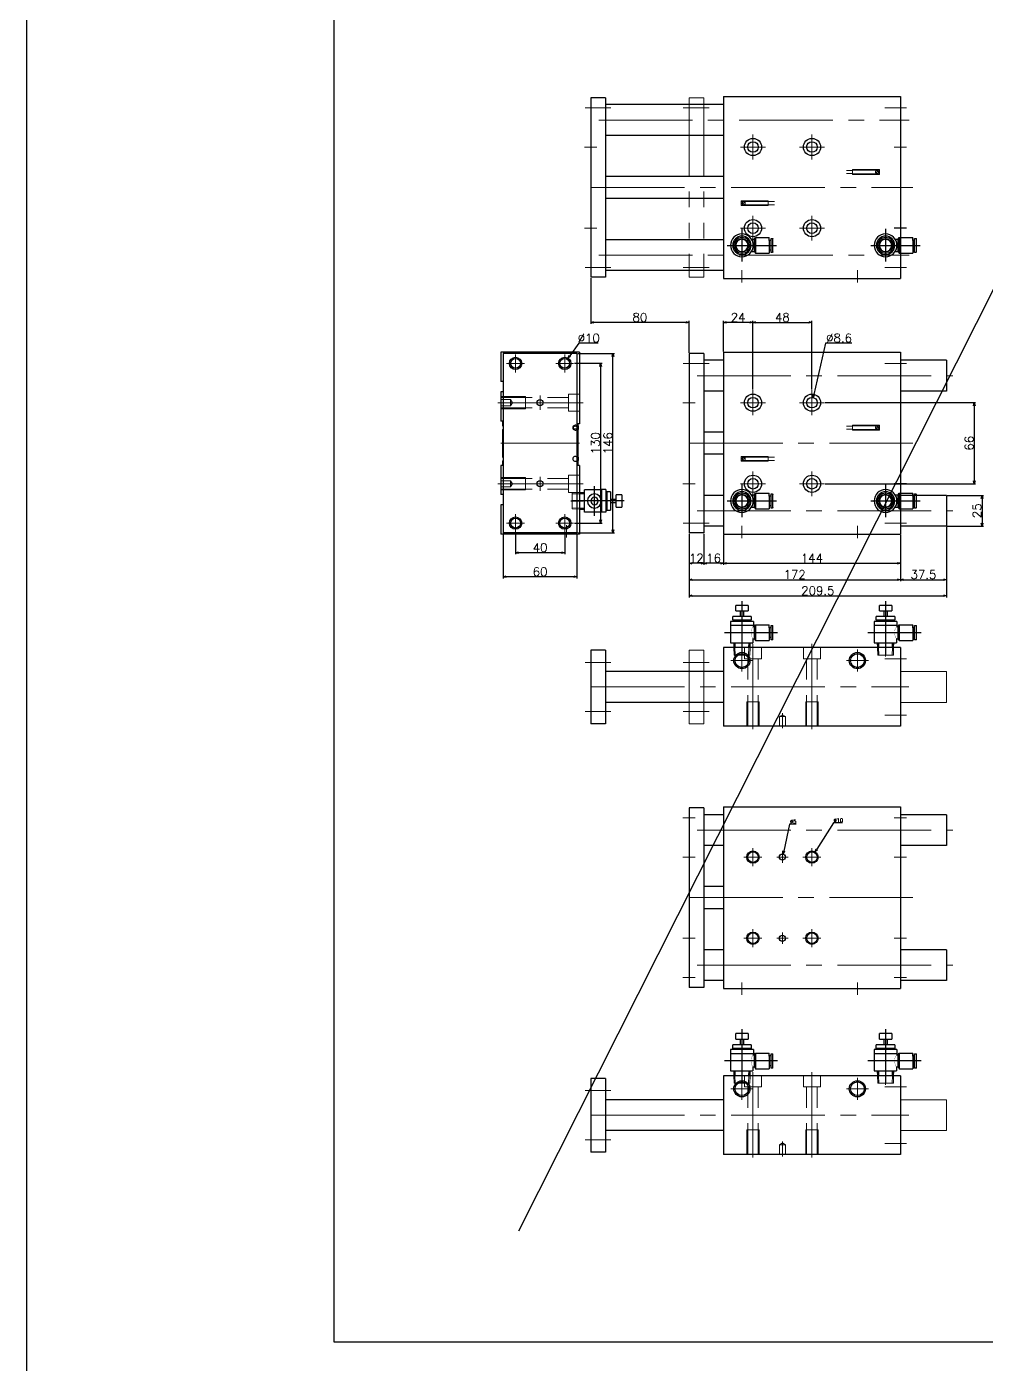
# Model space of a CAD drawing. Header units: millimetres. Extents: x -8731 to 85711, y -14522 to 31379.
# Drawn here: x 33069 to 33850, y -7947 to -6858 of the extents above; entities that cross this region are included whole.
import ezdxf

# ---------------------------------------------------------------- set-up
doc = ezdxf.new("R2010")
doc.units = ezdxf.units.MM
doc.header["$LTSCALE"] = 4
doc.header["$PDMODE"] = 99
doc.header["$PDSIZE"] = 1
for name, pattern in [('CENTER2', [28.575, 19.05, -3.175, 3.175, -3.175]), ('HIDDEN', [9.525, 6.35, -3.175]), ('PHANTOM2', [31.75, 15.875, -3.175, 3.175, -3.175, 3.175, -3.175])]:
    doc.linetypes.add(name, pattern=pattern)
for name, color, linetype, lineweight in [('04_HIDDEN', 2, 'HIDDEN', 13), ('05_CENTER', 4, 'CENTER2', 13), ('06_PHANTOM', 2, 'PHANTOM2', 13), ('08_DIM', 3, 'Continuous', 13)]:
    doc.layers.add(name, color=color, linetype=linetype, lineweight=lineweight)
doc.layers.add('10_DRAFT', color=8, linetype='Continuous', lineweight=0, plot=False)
doc.styles.add('KSS_TXT', font='txt.shx', dxfattribs={"bigfont": 'extfont2.shx'})
doc.dimstyles.new('KSS_DIM', dxfattribs={"dimscale": 3, "dimtxt": 3, "dimasz": 2.5, "dimexe": 1.25, "dimexo": 0.625, "dimtad": 1, "dimdsep": 46, "dimtxsty": 'KSS_TXT', "dimblk": 'OPEN30', "dimcen": 0, "dimazin": 2, "dimtfac": 0.75, "dimtmove": 0, "dimatfit": 3, "dimldrblk": 'OPEN30', "dimfxl": 1, "dimtolj": 1, "dimarcsym": 0})
doc.dimstyles.new('KSS_DIM$3', dxfattribs={"dimscale": 3, "dimtxt": 3, "dimasz": 2.5, "dimexe": 1.25, "dimexo": 0.625, "dimtad": 1, "dimtih": 1, "dimtoh": 1, "dimdsep": 46, "dimtxsty": 'KSS_TXT', "dimblk": 'OPEN30', "dimcen": 0, "dimazin": 2, "dimtfac": 0.75, "dimtofl": 0, "dimtmove": 0, "dimatfit": 3, "dimldrblk": 'OPEN30', "dimfxl": 1, "dimtolj": 1, "dimarcsym": 0})

# ---------------------------------------------------------------- blocks, each defined once
blk = doc.blocks.new('_Open30')
at = {"color": 0, "linetype": 'ByBlock', "lineweight": -2}
for p, q in [((-1, 0.27), (0, 0)), ((0, 0), (-1, -0.27)), ((0, 0), (-1, 0))]:
    blk.add_line(p, q, dxfattribs=at)
blk = doc.blocks.new('*D2438')
at = {"layer": '08_DIM', "color": 0, "lineweight": -2, "transparency": 16777216}
for p, q in [((33514.9, -7132.4), (33537.4, -7132.4)), ((33536.1, -7134.9), (33536.1, -7259.9)), ((33514.9, -7262.4), (33537.4, -7262.4))]:
    blk.add_line(p, q, dxfattribs=at)
at = {"layer": 'Defpoints', "color": 0, "transparency": 16777216}
for p in [(33514.2, -7132.4), (33514.2, -7262.4), (33536.1, -7262.4)]:
    blk.add_point(p, dxfattribs=at)
at = {"layer": '08_DIM', "color": 0, "lineweight": -2, "transparency": 16777216, "xscale": 2.5, "yscale": 2.5, "zscale": 2.5}
for p, rotation in [((33536.1, -7132.4), 90), ((33536.1, -7262.4), 270)]:
    blk.add_blockref('_Open30', p, dxfattribs=dict(at, rotation=rotation))
at = {"layer": '08_DIM', "color": 0, "transparency": 16777216, "insert": (33532, -7197.4), "char_height": 7, "attachment_point": 5, "rotation": 90, "style": 'KSS_TXT'}
blk.add_mtext('\\A1;130', dxfattribs=at)
blk = doc.blocks.new('*D2439')
at = {"layer": '08_DIM', "color": 0, "lineweight": -2, "transparency": 16777216}
for p, q in [((33466.9, -7270.4), (33466.9, -7287.7)), ((33506.9, -7270.4), (33506.9, -7287.7)), ((33504.4, -7286.5), (33469.4, -7286.5))]:
    blk.add_line(p, q, dxfattribs=at)
at = {"layer": 'Defpoints', "color": 0, "transparency": 16777216}
for p in [(33466.9, -7269.8), (33506.9, -7269.8), (33466.9, -7286.5)]:
    blk.add_point(p, dxfattribs=at)
at = {"layer": '08_DIM', "color": 0, "lineweight": -2, "transparency": 16777216, "xscale": 2.5, "yscale": 2.5, "zscale": 2.5, "rotation": 180}
blk.add_blockref('_Open30', (33466.9, -7286.5), dxfattribs=at)
at = {"layer": '08_DIM', "color": 0, "lineweight": -2, "transparency": 16777216, "xscale": 2.5, "yscale": 2.5, "zscale": 2.5}
blk.add_blockref('_Open30', (33506.9, -7286.5), dxfattribs=at)
at = {"layer": '08_DIM', "color": 0, "transparency": 16777216, "insert": (33486.9, -7282.4), "char_height": 7, "attachment_point": 5, "style": 'KSS_TXT'}
blk.add_mtext('\\A1;40', dxfattribs=at)
blk = doc.blocks.new('*D2440')
at = {"layer": '08_DIM', "color": 0, "lineweight": -2, "transparency": 16777216}
for p, q in [((33456.9, -7271.1), (33456.9, -7307.4)), ((33516.9, -7271.1), (33516.9, -7307.4)), ((33514.4, -7306.1), (33459.4, -7306.1))]:
    blk.add_line(p, q, dxfattribs=at)
at = {"layer": 'Defpoints', "color": 0, "transparency": 16777216}
for p in [(33456.9, -7270.4), (33516.9, -7270.4), (33456.9, -7306.1)]:
    blk.add_point(p, dxfattribs=at)
at = {"layer": '08_DIM', "color": 0, "lineweight": -2, "transparency": 16777216, "xscale": 2.5, "yscale": 2.5, "zscale": 2.5, "rotation": 180}
blk.add_blockref('_Open30', (33456.9, -7306.1), dxfattribs=at)
at = {"layer": '08_DIM', "color": 0, "lineweight": -2, "transparency": 16777216, "xscale": 2.5, "yscale": 2.5, "zscale": 2.5}
blk.add_blockref('_Open30', (33516.9, -7306.1), dxfattribs=at)
at = {"layer": '08_DIM', "color": 0, "transparency": 16777216, "insert": (33486.9, -7302), "char_height": 7, "attachment_point": 5, "style": 'KSS_TXT'}
blk.add_mtext('\\A1;60', dxfattribs=at)
blk = doc.blocks.new('*D2441')
at = {"layer": '08_DIM', "color": 0, "lineweight": -2, "transparency": 16777216}
for p, q in [((33517.5, -7124.4), (33547.5, -7124.4)), ((33546.2, -7267.9), (33546.2, -7126.9)), ((33517.5, -7270.4), (33547.5, -7270.4))]:
    blk.add_line(p, q, dxfattribs=at)
at = {"layer": 'Defpoints', "color": 0, "transparency": 16777216}
for p in [(33516.9, -7124.4), (33546.2, -7124.4), (33516.9, -7270.4)]:
    blk.add_point(p, dxfattribs=at)
at = {"layer": '08_DIM', "color": 0, "lineweight": -2, "transparency": 16777216, "xscale": 2.5, "yscale": 2.5, "zscale": 2.5}
for p, rotation in [((33546.2, -7124.4), 90), ((33546.2, -7270.4), 270)]:
    blk.add_blockref('_Open30', p, dxfattribs=dict(at, rotation=rotation))
at = {"layer": '08_DIM', "color": 0, "transparency": 16777216, "insert": (33542.1, -7197.4), "char_height": 7, "attachment_point": 5, "rotation": 90, "style": 'KSS_TXT'}
blk.add_mtext('\\A1;146', dxfattribs=at)
blk = doc.blocks.new('*D2442')
at = {"layer": '08_DIM', "color": 0, "lineweight": -2, "transparency": 16777216}
for p, q in [((33518.3, -7115.9), (33511.2, -7126.3)), ((33534.1, -7115.9), (33518.3, -7115.9))]:
    blk.add_line(p, q, dxfattribs=at)
at = {"layer": 'Defpoints', "color": 0, "transparency": 16777216}
for p in [(33509.7, -7128.3), (33504.1, -7136.6)]:
    blk.add_point(p, dxfattribs=at)
at = {"layer": '08_DIM', "color": 0, "lineweight": -2, "transparency": 16777216, "xscale": 2.5, "yscale": 2.5, "zscale": 2.5, "rotation": 235.5431285877093}
blk.add_blockref('_Open30', (33509.7, -7128.3), dxfattribs=at)
at = {"layer": '08_DIM', "color": 0, "transparency": 16777216, "insert": (33526.5, -7111.8), "char_height": 7, "attachment_point": 5, "style": 'KSS_TXT'}
blk.add_mtext('\\A1;%%C10', dxfattribs=at)
blk = doc.blocks.new('*D2443')
at = {"layer": '08_DIM', "color": 0, "lineweight": -2, "transparency": 16777216}
for p, q in [((33620.1, -7271.1), (33620.1, -7296.3)), ((33636.1, -7272.1), (33636.1, -7296.3)), ((33633.6, -7295.1), (33622.6, -7295.1))]:
    blk.add_line(p, q, dxfattribs=at)
at = {"layer": 'Defpoints', "color": 0, "transparency": 16777216}
for p in [(33620.1, -7270.4), (33636.1, -7271.4), (33620.1, -7295.1)]:
    blk.add_point(p, dxfattribs=at)
at = {"layer": '08_DIM', "color": 0, "lineweight": -2, "transparency": 16777216, "xscale": 2.5, "yscale": 2.5, "zscale": 2.5, "rotation": 180}
blk.add_blockref('_Open30', (33620.1, -7295.1), dxfattribs=at)
at = {"layer": '08_DIM', "color": 0, "lineweight": -2, "transparency": 16777216, "xscale": 2.5, "yscale": 2.5, "zscale": 2.5}
blk.add_blockref('_Open30', (33636.1, -7295.1), dxfattribs=at)
at = {"layer": '08_DIM', "color": 0, "transparency": 16777216, "insert": (33628.1, -7290.9), "char_height": 7, "attachment_point": 5, "style": 'KSS_TXT'}
blk.add_mtext('\\A1;16', dxfattribs=at)
blk = doc.blocks.new('*D2444')
at = {"layer": '08_DIM', "color": 0, "lineweight": -2, "transparency": 16777216}
for p, q in [((33608.1, -7271.1), (33608.1, -7296.3)), ((33620.1, -7271.1), (33620.1, -7296.3)), ((33617.6, -7295.1), (33610.6, -7295.1))]:
    blk.add_line(p, q, dxfattribs=at)
at = {"layer": 'Defpoints', "color": 0, "transparency": 16777216}
for p in [(33608.1, -7270.4), (33620.1, -7270.4), (33608.1, -7295.1)]:
    blk.add_point(p, dxfattribs=at)
at = {"layer": '08_DIM', "color": 0, "lineweight": -2, "transparency": 16777216, "xscale": 2.5, "yscale": 2.5, "zscale": 2.5, "rotation": 180}
blk.add_blockref('_Open30', (33608.1, -7295.1), dxfattribs=at)
at = {"layer": '08_DIM', "color": 0, "lineweight": -2, "transparency": 16777216, "xscale": 2.5, "yscale": 2.5, "zscale": 2.5}
blk.add_blockref('_Open30', (33620.1, -7295.1), dxfattribs=at)
at = {"layer": '08_DIM', "color": 0, "transparency": 16777216, "insert": (33614.1, -7290.9), "char_height": 7, "attachment_point": 5, "style": 'KSS_TXT'}
blk.add_mtext('\\A1;12', dxfattribs=at)
blk = doc.blocks.new('*D2445')
at = {"layer": '08_DIM', "color": 0, "lineweight": -2, "transparency": 16777216}
for p, q in [((33636.1, -7272.1), (33636.1, -7296.3)), ((33780.1, -7272.1), (33780.1, -7296.3)), ((33638.6, -7295.1), (33777.6, -7295.1))]:
    blk.add_line(p, q, dxfattribs=at)
at = {"layer": 'Defpoints', "color": 0, "transparency": 16777216}
for p in [(33636.1, -7271.4), (33780.1, -7271.4), (33780.1, -7295.1)]:
    blk.add_point(p, dxfattribs=at)
at = {"layer": '08_DIM', "color": 0, "lineweight": -2, "transparency": 16777216, "xscale": 2.5, "yscale": 2.5, "zscale": 2.5, "rotation": 180}
blk.add_blockref('_Open30', (33636.1, -7295.1), dxfattribs=at)
at = {"layer": '08_DIM', "color": 0, "lineweight": -2, "transparency": 16777216, "xscale": 2.5, "yscale": 2.5, "zscale": 2.5}
blk.add_blockref('_Open30', (33780.1, -7295.1), dxfattribs=at)
at = {"layer": '08_DIM', "color": 0, "transparency": 16777216, "insert": (33708.1, -7290.9), "char_height": 7, "attachment_point": 5, "style": 'KSS_TXT'}
blk.add_mtext('\\A1;144', dxfattribs=at)
blk = doc.blocks.new('*D2446')
at = {"layer": '08_DIM', "color": 0, "lineweight": -2, "transparency": 16777216}
for p, q in [((33817.6, -7265.6), (33817.6, -7309.7)), ((33780.1, -7272.1), (33780.1, -7309.7)), ((33782.6, -7308.5), (33815.1, -7308.5))]:
    blk.add_line(p, q, dxfattribs=at)
at = {"layer": 'Defpoints', "color": 0, "transparency": 16777216}
for p in [(33817.6, -7264.9), (33780.1, -7271.4), (33817.6, -7308.5)]:
    blk.add_point(p, dxfattribs=at)
at = {"layer": '08_DIM', "color": 0, "lineweight": -2, "transparency": 16777216, "xscale": 2.5, "yscale": 2.5, "zscale": 2.5, "rotation": 180}
blk.add_blockref('_Open30', (33780.1, -7308.5), dxfattribs=at)
at = {"layer": '08_DIM', "color": 0, "lineweight": -2, "transparency": 16777216, "xscale": 2.5, "yscale": 2.5, "zscale": 2.5}
blk.add_blockref('_Open30', (33817.6, -7308.5), dxfattribs=at)
at = {"layer": '08_DIM', "color": 0, "transparency": 16777216, "insert": (33798.9, -7304.3), "char_height": 7, "attachment_point": 5, "style": 'KSS_TXT'}
blk.add_mtext('\\A1;37.5', dxfattribs=at)
blk = doc.blocks.new('*D2447')
at = {"layer": '08_DIM', "color": 0, "lineweight": -2, "transparency": 16777216}
for p, q in [((33608.1, -7271.1), (33608.1, -7309.7)), ((33780.1, -7272.1), (33780.1, -7309.7)), ((33610.6, -7308.5), (33777.6, -7308.5))]:
    blk.add_line(p, q, dxfattribs=at)
at = {"layer": 'Defpoints', "color": 0, "transparency": 16777216}
for p in [(33608.1, -7270.4), (33780.1, -7271.4), (33780.1, -7308.5)]:
    blk.add_point(p, dxfattribs=at)
at = {"layer": '08_DIM', "color": 0, "lineweight": -2, "transparency": 16777216, "xscale": 2.5, "yscale": 2.5, "zscale": 2.5, "rotation": 180}
blk.add_blockref('_Open30', (33608.1, -7308.5), dxfattribs=at)
at = {"layer": '08_DIM', "color": 0, "lineweight": -2, "transparency": 16777216, "xscale": 2.5, "yscale": 2.5, "zscale": 2.5}
blk.add_blockref('_Open30', (33780.1, -7308.5), dxfattribs=at)
at = {"layer": '08_DIM', "color": 0, "transparency": 16777216, "insert": (33694.1, -7304.3), "char_height": 7, "attachment_point": 5, "style": 'KSS_TXT'}
blk.add_mtext('\\A1;172', dxfattribs=at)
blk = doc.blocks.new('*D2448')
at = {"layer": '08_DIM', "color": 0, "lineweight": -2, "transparency": 16777216}
for p, q in [((33608.1, -7271.1), (33608.1, -7322.9)), ((33817.6, -7265.6), (33817.6, -7322.9)), ((33610.6, -7321.6), (33815.1, -7321.6))]:
    blk.add_line(p, q, dxfattribs=at)
at = {"layer": 'Defpoints', "color": 0, "transparency": 16777216}
for p in [(33608.1, -7270.4), (33817.6, -7264.9), (33817.6, -7321.6)]:
    blk.add_point(p, dxfattribs=at)
at = {"layer": '08_DIM', "color": 0, "lineweight": -2, "transparency": 16777216, "xscale": 2.5, "yscale": 2.5, "zscale": 2.5, "rotation": 180}
blk.add_blockref('_Open30', (33608.1, -7321.6), dxfattribs=at)
at = {"layer": '08_DIM', "color": 0, "lineweight": -2, "transparency": 16777216, "xscale": 2.5, "yscale": 2.5, "zscale": 2.5}
blk.add_blockref('_Open30', (33817.6, -7321.6), dxfattribs=at)
at = {"layer": '08_DIM', "color": 0, "transparency": 16777216, "insert": (33712.9, -7317.5), "char_height": 7, "attachment_point": 5, "style": 'KSS_TXT'}
blk.add_mtext('\\A1;209.5', dxfattribs=at)
blk = doc.blocks.new('*D2449')
at = {"layer": '08_DIM', "color": 0, "lineweight": -2, "transparency": 16777216}
for p, q in [((33636.1, -7122.8), (33636.1, -7097.8)), ((33657.6, -7099.1), (33638.6, -7099.1)), ((33660.1, -7153.7), (33660.1, -7097.8))]:
    blk.add_line(p, q, dxfattribs=at)
at = {"layer": 'Defpoints', "color": 0, "transparency": 16777216}
for p in [(33636.1, -7099.1), (33636.1, -7123.4), (33660.1, -7154.3)]:
    blk.add_point(p, dxfattribs=at)
at = {"layer": '08_DIM', "color": 0, "lineweight": -2, "transparency": 16777216, "xscale": 2.5, "yscale": 2.5, "zscale": 2.5, "rotation": 180}
blk.add_blockref('_Open30', (33636.1, -7099.1), dxfattribs=at)
at = {"layer": '08_DIM', "color": 0, "lineweight": -2, "transparency": 16777216, "xscale": 2.5, "yscale": 2.5, "zscale": 2.5}
blk.add_blockref('_Open30', (33660.1, -7099.1), dxfattribs=at)
at = {"layer": '08_DIM', "color": 0, "transparency": 16777216, "insert": (33648.1, -7095), "char_height": 7, "attachment_point": 5, "style": 'KSS_TXT'}
blk.add_mtext('\\A1;24', dxfattribs=at)
blk = doc.blocks.new('*D2450')
at = {"layer": '08_DIM', "color": 0, "lineweight": -2, "transparency": 16777216}
for p, q in [((33660.1, -7153.7), (33660.1, -7097.8)), ((33662.6, -7099.1), (33705.6, -7099.1)), ((33708.1, -7153.7), (33708.1, -7097.8))]:
    blk.add_line(p, q, dxfattribs=at)
at = {"layer": 'Defpoints', "color": 0, "transparency": 16777216}
for p in [(33708.1, -7099.1), (33660.1, -7154.3), (33708.1, -7154.3)]:
    blk.add_point(p, dxfattribs=at)
at = {"layer": '08_DIM', "color": 0, "lineweight": -2, "transparency": 16777216, "xscale": 2.5, "yscale": 2.5, "zscale": 2.5, "rotation": 180}
blk.add_blockref('_Open30', (33660.1, -7099.1), dxfattribs=at)
at = {"layer": '08_DIM', "color": 0, "lineweight": -2, "transparency": 16777216, "xscale": 2.5, "yscale": 2.5, "zscale": 2.5}
blk.add_blockref('_Open30', (33708.1, -7099.1), dxfattribs=at)
at = {"layer": '08_DIM', "color": 0, "transparency": 16777216, "insert": (33684.1, -7095), "char_height": 7, "attachment_point": 5, "style": 'KSS_TXT'}
blk.add_mtext('\\A1;48', dxfattribs=at)
blk = doc.blocks.new('*D2451')
at = {"layer": '08_DIM', "color": 0, "lineweight": -2, "transparency": 16777216}
for p, q in [((33718.9, -7164.4), (33841.4, -7164.4)), ((33840.2, -7166.9), (33840.2, -7227.9)), ((33718.9, -7230.4), (33841.4, -7230.4))]:
    blk.add_line(p, q, dxfattribs=at)
at = {"layer": 'Defpoints', "color": 0, "transparency": 16777216}
for p in [(33718.3, -7164.4), (33718.3, -7230.4), (33840.2, -7230.4)]:
    blk.add_point(p, dxfattribs=at)
at = {"layer": '08_DIM', "color": 0, "lineweight": -2, "transparency": 16777216, "xscale": 2.5, "yscale": 2.5, "zscale": 2.5}
for p, rotation in [((33840.2, -7164.4), 90), ((33840.2, -7230.4), 270)]:
    blk.add_blockref('_Open30', p, dxfattribs=dict(at, rotation=rotation))
at = {"layer": '08_DIM', "color": 0, "transparency": 16777216, "insert": (33836.1, -7197.4), "char_height": 7, "attachment_point": 5, "rotation": 90, "style": 'KSS_TXT'}
blk.add_mtext('\\A1;66', dxfattribs=at)
blk = doc.blocks.new('*D2452')
at = {"layer": '08_DIM', "color": 0, "lineweight": -2, "transparency": 16777216}
for p, q in [((33719.1, -7116), (33709.6, -7157.8)), ((33740.7, -7116), (33719.1, -7116))]:
    blk.add_line(p, q, dxfattribs=at)
at = {"layer": 'Defpoints', "color": 0, "transparency": 16777216}
for p in [(33709.1, -7160.2), (33707.2, -7168.6)]:
    blk.add_point(p, dxfattribs=at)
at = {"layer": '08_DIM', "color": 0, "lineweight": -2, "transparency": 16777216, "xscale": 2.5, "yscale": 2.5, "zscale": 2.5, "rotation": 257.3044410144163}
blk.add_blockref('_Open30', (33709.1, -7160.2), dxfattribs=at)
at = {"layer": '08_DIM', "color": 0, "transparency": 16777216, "insert": (33730.2, -7111.8), "char_height": 7, "attachment_point": 5, "style": 'KSS_TXT'}
blk.add_mtext('\\A1;%%C8.6', dxfattribs=at)
blk = doc.blocks.new('*D2453')
at = {"layer": '08_DIM', "color": 0, "lineweight": -2, "transparency": 16777216}
for p, q in [((33818.3, -7239.9), (33847.9, -7239.9)), ((33846.6, -7242.4), (33846.6, -7262.4)), ((33818.3, -7264.9), (33847.9, -7264.9))]:
    blk.add_line(p, q, dxfattribs=at)
at = {"layer": 'Defpoints', "color": 0, "transparency": 16777216}
for p in [(33817.6, -7239.9), (33817.6, -7264.9), (33846.6, -7264.9)]:
    blk.add_point(p, dxfattribs=at)
at = {"layer": '08_DIM', "color": 0, "lineweight": -2, "transparency": 16777216, "xscale": 2.5, "yscale": 2.5, "zscale": 2.5}
for p, rotation in [((33846.6, -7239.9), 90), ((33846.6, -7264.9), 270)]:
    blk.add_blockref('_Open30', p, dxfattribs=dict(at, rotation=rotation))
at = {"layer": '08_DIM', "color": 0, "transparency": 16777216, "insert": (33842.5, -7252.4), "char_height": 7, "attachment_point": 5, "rotation": 90, "style": 'KSS_TXT'}
blk.add_mtext('\\A1;25', dxfattribs=at)
blk = doc.blocks.new('*D2461')
at = {"layer": '08_DIM', "color": 0, "lineweight": -2, "transparency": 16777216}
for p, q in [((33689.8, -7507.4), (33685.2, -7529.4)), ((33695.4, -7507.4), (33689.8, -7507.4))]:
    blk.add_line(p, q, dxfattribs=at)
at = {"layer": 'Defpoints', "color": 0, "transparency": 16777216}
for p in [(33684.7, -7531.8), (33683.6, -7536.7)]:
    blk.add_point(p, dxfattribs=at)
at = {"layer": '08_DIM', "color": 0, "lineweight": -2, "transparency": 16777216, "xscale": 2.5, "yscale": 2.5, "zscale": 2.5, "rotation": 258.1799830083763}
blk.add_blockref('_Open30', (33684.7, -7531.8), dxfattribs=at)
at = {"layer": '08_DIM', "color": 0, "transparency": 16777216, "insert": (33692.9, -7505.3), "char_height": 3, "attachment_point": 5, "style": 'KSS_TXT'}
blk.add_mtext('\\A1;%%C5', dxfattribs=at)
blk = doc.blocks.new('AS2201F-02-06c_1_1')
at = {"color": 0, "linetype": 'CENTER2'}
for p, q in [((0, 13.3), (0, -13.2)), ((12.1, 0), (-28.2, 0))]:
    blk.add_line(p, q, dxfattribs=at)
at = {"color": 0}
for p, q in [((-25.2, 0), (-25.2, 5.2)), ((-25.2, -5.2), (-25.2, 0)), ((-23.7, 5.7), (-24.7, 5.7)), ((-23.7, 4), (-23.7, 5.7)), ((-23.7, 4), (-22.2, 4)), ((-23.7, -5.7), (-23.7, 4)), ((-22.2, 4.4), (-22.2, 6.4)), ((-11.1, 6.4), (-22.2, 6.4)), ((-22.2, 3.9), (-22.2, 4.4)), ((-22.2, 3.9), (-22.2, -6.4)), ((-11.1, 6.4), (-11.1, -6.4)), ((-10.2, 4.9), (-11.1, 6.4)), ((-10.2, -4.9), (-10.2, 4.9)), ((-7.8, 4.9), (-10.2, 4.9)), ((-24.7, -5.7), (-23.7, -5.7)), ((-23.7, -4), (-22.2, -4)), ((-11.1, -6.4), (-22.2, -6.4)), ((-10.2, -4.9), (-11.1, -6.4)), ((-7.8, -4.9), (-10.2, -4.9))]:
    blk.add_line(p, q, dxfattribs=at)
for radius in [9.25, 7.5, 5]:
    blk.add_circle((0, 0), radius, dxfattribs=at)
for centre, start, end in [((-24.7, 5.2), 90, 180), ((-24.7, -5.2), 180, 270)]:
    blk.add_arc(centre, 0.5, start, end, dxfattribs=at)
blk = doc.blocks.new('MGPM50-100Z-M9Ba_1_1')
at = {"color": 0}
for p, q in [((0, 73), (0, -73)), ((12, 73), (0, 73)), ((12, 73), (12, -73)), ((28, 67.5), (12, 67.5)), ((28, 74), (172, 74)), ((28, 74), (28, -74)), ((172, 74), (172, -74)), ((209.5, 67.5), (172, 67.5)), ((209.5, 67.5), (209.5, 42.5)), ((28, 42.5), (12, 42.5)), ((209.5, 42.5), (172, 42.5)), ((28, 9), (12, 9)), ((28, -9), (12, -9)), ((28, -42.5), (12, -42.5)), ((177, -33), (167, -33)), ((209.5, -42.5), (172, -42.5)), ((209.5, -42.5), (209.5, -67.5)), ((12, -73), (0, -73)), ((28, -67.5), (12, -67.5)), ((28, -74), (172, -74)), ((209.5, -67.5), (172, -67.5))]:
    blk.add_line(p, q, dxfattribs=at)
for centre, radius in [((52, 33), 7), ((52, 33), 4.3), ((100, 33), 7), ((100, 33), 4.3), ((52, -33), 7), ((52, -33), 4.3), ((100, -33), 7), ((100, -33), 4.3), ((43, -47), 6.58), ((43, -47), 5.54), ((159.9, -47), 6.58), ((159.9, -47), 5.54)]:
    blk.add_circle(centre, radius, dxfattribs=at)
at = {"layer": '04_HIDDEN', "color": 0}
for p, q in [((128, 14), (133, 14)), ((128, 11.4), (133, 11.4)), ((133, 10.7), (133, 14.7)), ((133, 14.7), (155, 14.7)), ((133, 14.1), (155, 14.1)), ((133, 11.3), (155, 11.3)), ((153.9, 13.6), (152.1, 11.8)), ((155, 10.7), (155, 14.7)), ((133, 10.7), (155, 10.7)), ((42.5, -10.7), (42.5, -14.7)), ((64.5, -10.7), (42.5, -10.7)), ((64.5, -10.7), (64.5, -14.7)), ((64.5, -11.3), (42.5, -11.3)), ((64.5, -14.1), (42.5, -14.1)), ((64.5, -14.7), (42.5, -14.7)), ((43.6, -13.6), (45.4, -11.8)), ((69.5, -11.4), (64.5, -11.4)), ((69.5, -14), (64.5, -14))]:
    blk.add_line(p, q, dxfattribs=at)
for centre in [(153, 12.7), (44.5, -12.7)]:
    blk.add_circle(centre, 1.25, dxfattribs=at)
at = {"layer": '05_CENTER', "color": 0}
for p, q in [((-4.7, 65), (16.3, 65)), ((6.5, 55), (214.8, 55)), ((159.2, 65), (177, 65)), ((-5, 33), (5, 33)), ((41.9, 33), (62.1, 33)), ((52, 43.1), (52, 22.9)), ((89.9, 33), (110.1, 33)), ((100, 43.1), (100, 22.9)), ((177, 33), (167, 33)), ((0, 0), (182, 0)), ((52, -22.9), (52, -43.1)), ((100, -22.9), (100, -43.1)), ((-5, -33), (5, -33)), ((41.9, -33), (62.1, -33)), ((43, -38.1), (43, -55.9)), ((89.9, -33), (110.1, -33)), ((159.9, -38.1), (159.9, -55.9)), ((34.1, -47), (51.9, -47)), ((151, -47), (168.8, -47)), ((-4.7, -65), (16.3, -65)), ((6.5, -55), (214.8, -55)), ((159.2, -65), (177, -65)), ((43, -77.2), (43, -67.2)), ((137, -77.2), (137, -67.2))]:
    blk.add_line(p, q, dxfattribs=at)
at = {"color": 0, "xscale": -1}
for p in [(43, -47), (159.9, -47)]:
    blk.add_blockref('AS2201F-02-06c_1_1', p, dxfattribs=at)
blk = doc.blocks.new('AS2201F-02-06a_1_1')
at = {"color": 0}
for p, q in [((5, 34.4), (-5, 34.4)), ((-5, 29.9), (-5, 34.4)), ((5, 34.4), (5, 29.9)), ((0, 25.4), (-7.5, 25.4)), ((-7.5, 22.4), (-7.5, 25.4)), ((0, 22.4), (-7.5, 22.4)), ((-7, 22.4), (-7, 21.9)), ((-7, 21.9), (-7, 21.4)), ((-5, 29.9), (1.3, 29.9)), ((-1.2, 25.4), (-1.2, 29.9)), ((7.5, 25.4), (0, 25.4)), ((7.5, 22.4), (0, 22.4)), ((1.3, 29.9), (5, 29.9)), ((1.3, 29.9), (1.3, 25.4)), ((7, 21.9), (7, 22.4)), ((7, 21.4), (7, 21.9)), ((7.5, 25.4), (7.5, 22.4)), ((-9.2, 21.4), (-9.2, 17.9)), ((-7, 21.4), (-9.2, 21.4)), ((-9.2, 17.9), (-9.2, 4)), ((9.3, 17.9), (-9.2, 17.9)), ((9.3, 21.4), (-7, 21.4)), ((9.2, 17.9), (9.2, 4)), ((9.3, 21.4), (9.3, 17.9)), ((-9.2, 4), (6.7, 4)), ((-6.6, 0), (-6.7, 4)), ((-5.7, 0), (-5.8, 4)), ((5.8, 4), (5.7, 0)), ((6.7, 4), (6.6, 0)), ((6.7, 4), (9.2, 4))]:
    blk.add_line(p, q, dxfattribs=at)
at = {"color": 0, "linetype": 'CENTER2'}
for p, q in [((0, 36.4), (0, -6)), ((-12.2, 12.2), (12.1, 12.2))]:
    blk.add_line(p, q, dxfattribs=at)
at = {"color": 0}
for radius in [5.75, 3]:
    blk.add_circle((0, 12.2), radius, dxfattribs=at)
at = {"layer": '10_DRAFT'}
for p, q in [((-6.4, -6), (-6.6, 0)), ((-6.6, 0), (6.6, 0)), ((-5.5, -6), (-5.7, 0)), ((5.7, 0), (5.5, -6)), ((6.6, 0), (6.4, -6)), ((-6.4, -6), (6.4, -6))]:
    blk.add_line(p, q, dxfattribs=at)
blk = doc.blocks.new('MGPM50-100Z-M9Bb_1_1')
at = {"color": 0}
for p, q in [((64, 74), (0, 74)), ((0, 74), (0, 50.2)), ((2, 73), (2, -73)), ((62, 73), (2, 73)), ((62, 73), (62, -73)), ((64, 74), (64, 15.7)), ((2, 50.2), (0, 50.2)), ((0, 41.8), (0, 18)), ((2, 41.8), (0, 41.8)), ((1.3, 18), (0, 18)), ((1.3, 18), (1.3, 14.2)), ((1.3, 14.2), (2, 14.2)), ((1.3, 11.2), (1.3, -11.2)), ((1.3, 11.2), (2, 11.2)), ((62.7, 14.2), (62, 14.2)), ((63.2, 14.1), (62, 14.1)), ((63.2, 11.3), (62, 11.3)), ((62.7, 11.2), (62, 11.2)), ((64, 15.7), (62.7, 15.7)), ((62.7, 15.7), (62.7, 14.2)), ((62.7, 11.2), (62.7, -11.2)), ((63.2, 11.3), (63.2, 14.1)), ((1.3, -18), (0, -18)), ((0, -18), (0, -41.8)), ((1.3, -11.2), (2, -11.2)), ((1.3, -14.2), (1.3, -18)), ((1.3, -14.2), (2, -14.2)), ((62.7, -11.2), (62, -11.2)), ((63.2, -11.3), (62, -11.3)), ((63.2, -14.1), (62, -14.1)), ((62.7, -14.2), (62, -14.2)), ((62.7, -14.2), (62.7, -18)), ((64, -18), (62.7, -18)), ((63.2, -14.1), (63.2, -11.3)), ((64, -18), (64, -74)), ((2, -41.8), (0, -41.8)), ((2, -50.2), (0, -50.2)), ((0, -50.2), (0, -74)), ((57, -47), (67, -47)), ((64, -74), (0, -74)), ((62, -73), (2, -73))]:
    blk.add_line(p, q, dxfattribs=at)
for centre, radius in [((12, 65), 5), ((12, 65), 4), ((52, 65), 5), ((52, 65), 4), ((32, 33), 2.5), ((32, -33), 2.5), ((12, -65), 5), ((12, -65), 4), ((52, -65), 5), ((52, -65), 4)]:
    blk.add_circle(centre, radius, dxfattribs=at)
for centre in [(60.6, 12.7), (60.6, -12.7)]:
    blk.add_arc(centre, 2, 44.427, 315.573, dxfattribs=at)
blk.add_ellipse((60.6, 12.7), major_axis=(-1.6, 0), ratio=0.84375, dxfattribs=at)
at = {"layer": '04_HIDDEN', "color": 0}
for p, q in [((0, 38), (20, 38)), ((0, 37.3), (55, 37.3)), ((0, 35.5), (8, 35.5)), ((8, 35.5), (9.4, 33)), ((8, 30.5), (8, 35.5)), ((8, 30.5), (9.4, 33)), ((20, 28), (20, 38)), ((55, 26), (55, 40)), ((55, 40), (64, 40)), ((0, 30.5), (8, 30.5)), ((0, 28.7), (55, 28.7)), ((0, 28), (20, 28)), ((64, 26), (55, 26)), ((0, -28), (20, -28)), ((0, -28.7), (55, -28.7)), ((0, -30.5), (8, -30.5)), ((8, -30.5), (9.4, -33)), ((8, -30.5), (8, -35.5)), ((20, -28), (20, -38)), ((64, -26), (55, -26)), ((55, -26), (55, -40)), ((0, -35.5), (8, -35.5)), ((0, -37.3), (55, -37.3)), ((0, -38), (20, -38)), ((8, -35.5), (9.4, -33)), ((55, -40), (64, -40))]:
    blk.add_line(p, q, dxfattribs=at)
at = {"layer": '05_CENTER', "color": 0}
for p, q in [((12, 72.3), (12, 57.7)), ((52, 72.3), (52, 57.7)), ((4.7, 65), (19.3, 65)), ((44.7, 65), (59.3, 65)), ((67, 33), (-2.4, 33)), ((32, 27.2), (32, 38.8)), ((0, 0), (64, 0)), ((32, -27.2), (32, -38.8)), ((67, -33), (-2.4, -33)), ((4.7, -65), (19.3, -65)), ((12, -57.7), (12, -72.3)), ((44.7, -65), (59.3, -65)), ((52, -57.7), (52, -72.3)), ((53.5, -76.7), (53.5, -66.7))]:
    blk.add_line(p, q, dxfattribs=at)
at = {"color": 0, "xscale": -1, "rotation": 270}
blk.add_blockref('AS2201F-02-06a_1_1', (64, -47), dxfattribs=at)
blk = doc.blocks.new('AS2201F-02-06b_1_1')
at = {"color": 0}
for p, q in [((-5, 34.4), (5, 34.4)), ((-5, 34.4), (-5, 29.9)), ((5, 29.9), (5, 34.4)), ((-7.5, 25.4), (0, 25.4)), ((-7.5, 25.4), (-7.5, 22.4)), ((-7.5, 22.4), (0, 22.4)), ((-7, 21.9), (-7, 22.4)), ((-7, 21.4), (-7, 21.9)), ((-1.3, 29.9), (-5, 29.9)), ((5, 29.9), (-1.3, 29.9)), ((-1.3, 29.9), (-1.3, 25.4)), ((0, 25.4), (7.5, 25.4)), ((0, 22.4), (7.5, 22.4)), ((1.2, 25.4), (1.2, 29.9)), ((7, 22.4), (7, 21.9)), ((7, 21.9), (7, 21.4)), ((7.5, 22.4), (7.5, 25.4)), ((-25.2, 12.2), (-25.2, 17.9)), ((-23.7, 17.9), (-25.2, 17.9)), ((-25.2, 6.4), (-25.2, 12.2)), ((-23.7, 16.2), (-23.7, 17.9)), ((-23.7, 16.2), (-22.2, 16.2)), ((-23.7, 6.4), (-23.7, 16.2)), ((-22.2, 16.5), (-22.2, 18.6)), ((-11.1, 18.6), (-22.2, 18.6)), ((-22.2, 16.1), (-22.2, 16.5)), ((-22.2, 16.1), (-22.2, 5.8)), ((-11.1, 18.6), (-11.1, 5.8)), ((-10.2, 17.1), (-11.1, 18.6)), ((-10.2, 7.3), (-10.2, 17.1)), ((-9.2, 17.1), (-10.2, 17.1)), ((-9.3, 21.4), (-9.3, 17.9)), ((-9.3, 21.4), (7, 21.4)), ((-9.3, 17.9), (9.2, 17.9)), ((-9.2, 17.9), (-9.2, 17.1)), ((7, 21.4), (9.2, 21.4)), ((9.2, 21.4), (9.2, 17.9)), ((9.2, 17.9), (9.2, 4)), ((-25.2, 6.4), (-23.7, 6.4)), ((-23.7, 8.2), (-22.2, 8.2)), ((-11.1, 5.8), (-22.2, 5.8)), ((-10.2, 7.3), (-11.1, 5.8)), ((-8.8, 7.3), (-10.2, 7.3)), ((-8.8, 7.3), (-8.8, 4)), ((9.2, 4), (-8.8, 4)), ((-6.6, 0), (-6.7, 4)), ((-5.7, 0), (-5.8, 4)), ((5.8, 4), (5.7, 0)), ((6.7, 4), (6.6, 0))]:
    blk.add_line(p, q, dxfattribs=at)
at = {"color": 0, "linetype": 'CENTER2'}
for p, q in [((0, 37.9), (0, -6)), ((-28.9, 12.2), (14.3, 12.2))]:
    blk.add_line(p, q, dxfattribs=at)
at = {"color": 0, "const_width": 0.2, "flags": 128}
blk.add_lwpolyline([(-9.2, 17.1), (-9, 16.9), (-8.7, 16.5), (-8.4, 16.1), (-8.3, 15.8), (-8, 15.4), (-7.8, 14.9), (-7.7, 14.6), (-7.6, 14.3), (-7.6, 14.1), (-7.5, 13.6), (-7.4, 13.3), (-7.4, 12.7), (-7.4, 12.2), (-7.4, 11.9), (-7.5, 11.3), (-7.5, 10.8), (-7.6, 10.5), (-7.7, 10), (-7.8, 9.5), (-8, 8.9), (-8.3, 8.4), (-8.5, 7.8), (-8.8, 7.3)], dxfattribs=at)
at = {"layer": '10_DRAFT'}
for p, q in [((-6.4, -6), (-6.6, 0)), ((-6.6, 0), (6.6, 0)), ((-5.5, -6), (-5.7, 0)), ((5.7, 0), (5.5, -6)), ((6.6, 0), (6.4, -6)), ((-6.4, -6), (6.4, -6))]:
    blk.add_line(p, q, dxfattribs=at)
blk = doc.blocks.new('MGPM50-100Z-M9Bd_1_1')
at = {"color": 0}
for p, q in [((-132, 62), (-132, 2)), ((-120, 62), (-132, 62)), ((-120, 62), (-120, 2)), ((120, 64), (-24, 64)), ((-24, 64), (-24, 0)), ((120, 64), (120, 0)), ((-24, 44.5), (-120, 44.5)), ((-24, 19.5), (-120, 19.5)), ((-120, 2), (-132, 2)), ((120, 0), (-24, 0))]:
    blk.add_line(p, q, dxfattribs=at)
for centre, radius in [((-9, 53.5), 6.58), ((-9, 53.5), 5.54), ((85, 53.5), 6.58), ((85, 53.5), 5.54)]:
    blk.add_circle(centre, radius, dxfattribs=at)
at = {"layer": '04_HIDDEN', "color": 0}
for p, q in [((-7, 64), (-7, 55)), ((-7, 55), (7, 55)), ((-4.3, 0), (-4.3, 55)), ((4.3, 0), (4.3, 55)), ((7, 55), (7, 64)), ((41, 64), (41, 55)), ((41, 55), (55, 55)), ((43.7, 0), (43.7, 55)), ((52.3, 0), (52.3, 55)), ((55, 55), (55, 64)), ((-5, 0), (-5, 20)), ((-5, 20), (5, 20)), ((5, 0), (5, 20)), ((43, 0), (43, 20)), ((43, 20), (53, 20)), ((53, 0), (53, 20)), ((21.5, 8), (24, 9.4)), ((21.5, 0), (21.5, 8)), ((21.5, 8), (26.5, 8)), ((26.5, 8), (24, 9.4)), ((26.5, 0), (26.5, 8))]:
    blk.add_line(p, q, dxfattribs=at)
at = {"layer": '05_CENTER', "color": 0}
for p, q in [((-9, 56.7), (-9, 66.7)), ((0, 67), (0, -2.4)), ((48, 67), (48, -2.4)), ((107.9, 56.7), (107.9, 66.7)), ((-9, 62.4), (-9, 44.6)), ((85, 62.4), (85, 44.6)), ((107.2, 55), (125, 55)), ((-136.7, 52), (-115.7, 52)), ((-56.7, 52), (-35.7, 52)), ((-17.9, 53.5), (-0.1, 53.5)), ((76.1, 53.5), (93.9, 53.5)), ((-132, 32), (126.8, 32)), ((-136.7, 12), (-115.7, 12)), ((-56.7, 12), (-35.7, 12)), ((24, -1.5), (24, 10.7)), ((107.2, 9), (125, 9))]:
    blk.add_line(p, q, dxfattribs=at)
at = {"layer": '06_PHANTOM', "color": 0}
for p, q in [((-52, 62), (-52, 2)), ((-40, 62), (-52, 62)), ((-40, 62), (-40, 2)), ((-40, 2), (-52, 2))]:
    blk.add_line(p, q, dxfattribs=at)
at = {"layer": '10_DRAFT'}
for p, q in [((157.5, 44.5), (120, 44.5)), ((157.5, 44.5), (157.5, 19.5)), ((157.5, 19.5), (120, 19.5))]:
    blk.add_line(p, q, dxfattribs=at)
at = {"color": 0, "xscale": -1}
for p in [(-9, 64), (107.9, 64)]:
    blk.add_blockref('AS2201F-02-06b_1_1', p, dxfattribs=at)
blk = doc.blocks.new('*D2481')
at = {"layer": '08_DIM', "color": 0, "lineweight": -2, "transparency": 16777216}
for p, q in [((33528.1, -7063), (33528.1, -7100.3)), ((33605.6, -7099.1), (33530.6, -7099.1)), ((33608.1, -7123.8), (33608.1, -7097.8))]:
    blk.add_line(p, q, dxfattribs=at)
at = {"layer": 'Defpoints', "color": 0, "transparency": 16777216}
for p in [(33528.1, -7062.4), (33528.1, -7099.1), (33608.1, -7124.4)]:
    blk.add_point(p, dxfattribs=at)
at = {"layer": '08_DIM', "color": 0, "lineweight": -2, "transparency": 16777216, "xscale": 2.5, "yscale": 2.5, "zscale": 2.5, "rotation": 180}
blk.add_blockref('_Open30', (33528.1, -7099.1), dxfattribs=at)
at = {"layer": '08_DIM', "color": 0, "lineweight": -2, "transparency": 16777216, "xscale": 2.5, "yscale": 2.5, "zscale": 2.5}
blk.add_blockref('_Open30', (33608.1, -7099.1), dxfattribs=at)
at = {"layer": '08_DIM', "color": 0, "transparency": 16777216, "insert": (33568.1, -7095), "char_height": 7, "attachment_point": 5, "style": 'KSS_TXT'}
blk.add_mtext('\\A1;80', dxfattribs=at)
blk = doc.blocks.new('MGPM50-100Za_1_1')
at = {"color": 0}
for p, q in [((0, 73), (0, -73)), ((12, 73), (0, 73)), ((12, 73), (12, -73)), ((108, 67.5), (12, 67.5)), ((108, 74), (252, 74)), ((108, 74), (108, -74)), ((252, 74), (252, -74)), ((108, 42.5), (12, 42.5)), ((108, 9), (12, 9)), ((108, -9), (12, -9)), ((108, -42.5), (12, -42.5)), ((257, -33), (247, -33)), ((12, -73), (0, -73)), ((108, -67.5), (12, -67.5)), ((108, -74), (252, -74))]:
    blk.add_line(p, q, dxfattribs=at)
for centre, radius in [((132, 33), 7), ((132, 33), 4.3), ((180, 33), 7), ((180, 33), 4.3), ((132, -33), 7), ((132, -33), 4.3), ((180, -33), 7), ((180, -33), 4.3), ((123, -47), 6.58), ((123, -47), 5.54), ((239.9, -47), 6.58), ((239.9, -47), 5.54)]:
    blk.add_circle(centre, radius, dxfattribs=at)
at = {"layer": '04_HIDDEN', "color": 0}
for p, q in [((208, 14), (213, 14)), ((208, 11.4), (213, 11.4)), ((213, 10.7), (213, 14.7)), ((213, 14.7), (235, 14.7)), ((213, 14.1), (235, 14.1)), ((213, 11.3), (235, 11.3)), ((233.9, 13.6), (232.1, 11.8)), ((235, 10.7), (235, 14.7)), ((213, 10.7), (235, 10.7)), ((122.5, -10.7), (122.5, -14.7)), ((144.5, -10.7), (122.5, -10.7)), ((144.5, -10.7), (144.5, -14.7)), ((144.5, -11.3), (122.5, -11.3)), ((144.5, -14.1), (122.5, -14.1)), ((144.5, -14.7), (122.5, -14.7)), ((123.6, -13.6), (125.4, -11.8)), ((149.5, -11.4), (144.5, -11.4)), ((149.5, -14), (144.5, -14))]:
    blk.add_line(p, q, dxfattribs=at)
for centre in [(233, 12.7), (124.5, -12.7)]:
    blk.add_circle(centre, 1.25, dxfattribs=at)
at = {"layer": '05_CENTER', "color": 0}
for p, q in [((-4.7, 65), (16.3, 65)), ((6.5, 55), (259, 55)), ((75.3, 65), (96.3, 65)), ((239.2, 65), (257, 65)), ((-5, 33), (5, 33)), ((121.9, 33), (142.1, 33)), ((132, 43.1), (132, 22.9)), ((169.9, 33), (190.1, 33)), ((180, 43.1), (180, 22.9)), ((257, 33), (247, 33)), ((0, 0), (262, 0)), ((132, -22.9), (132, -43.1)), ((180, -22.9), (180, -43.1)), ((-5, -33), (5, -33)), ((121.9, -33), (142.1, -33)), ((123, -38.1), (123, -55.9)), ((169.9, -33), (190.1, -33)), ((239.9, -38.1), (239.9, -55.9)), ((114.1, -47), (131.9, -47)), ((231, -47), (248.8, -47)), ((-4.7, -65), (16.3, -65)), ((6.5, -55), (259, -55)), ((75.3, -65), (96.3, -65)), ((239.2, -65), (257, -65)), ((123, -77.2), (123, -67.2)), ((217, -77.2), (217, -67.2))]:
    blk.add_line(p, q, dxfattribs=at)
at = {"layer": '06_PHANTOM', "color": 0}
for p, q in [((80, 73), (80, -73)), ((92, 73), (80, 73)), ((92, 73), (92, -73)), ((92, -73), (80, -73))]:
    blk.add_line(p, q, dxfattribs=at)
at = {"color": 0, "xscale": -1}
for p in [(123, -47), (239.9, -47)]:
    blk.add_blockref('AS2201F-02-06c_1_1', p, dxfattribs=at)
blk = doc.blocks.new('A$C488745E1_1_1')
at = {"color": 0}
for p, q in [((-132, 62), (-132, 2)), ((-120, 62), (-132, 62)), ((-120, 62), (-120, 2)), ((120, 64), (-24, 64)), ((-24, 64), (-24, 0)), ((120, 64), (120, 0)), ((-24, 44.5), (-120, 44.5)), ((-24, 19.5), (-120, 19.5)), ((-120, 2), (-132, 2)), ((120, 0), (-24, 0))]:
    blk.add_line(p, q, dxfattribs=at)
for centre, radius in [((-9, 53.5), 6.58), ((-9, 53.5), 5.54), ((85, 53.5), 6.58), ((85, 53.5), 5.54)]:
    blk.add_circle(centre, radius, dxfattribs=at)
at = {"layer": '04_HIDDEN', "color": 0}
for p, q in [((-7, 64), (-7, 55)), ((-7, 55), (7, 55)), ((-4.3, 0), (-4.3, 55)), ((4.3, 0), (4.3, 55)), ((7, 55), (7, 64)), ((41, 64), (41, 55)), ((41, 55), (55, 55)), ((43.7, 0), (43.7, 55)), ((52.3, 0), (52.3, 55)), ((55, 55), (55, 64)), ((-5, 0), (-5, 20)), ((-5, 20), (5, 20)), ((5, 0), (5, 20)), ((43, 0), (43, 20)), ((43, 20), (53, 20)), ((53, 0), (53, 20)), ((21.5, 8), (24, 9.4)), ((21.5, 0), (21.5, 8)), ((21.5, 8), (26.5, 8)), ((26.5, 8), (24, 9.4)), ((26.5, 0), (26.5, 8))]:
    blk.add_line(p, q, dxfattribs=at)
at = {"layer": '05_CENTER', "color": 0}
for p, q in [((-9, 56.7), (-9, 66.7)), ((0, 67), (0, -2.4)), ((48, 67), (48, -2.4)), ((107.9, 56.7), (107.9, 66.7)), ((-9, 62.4), (-9, 44.6)), ((85, 62.4), (85, 44.6)), ((107.2, 55), (125, 55)), ((-136.7, 52), (-115.7, 52)), ((-17.9, 53.5), (-0.1, 53.5)), ((76.1, 53.5), (93.9, 53.5)), ((-132, 32), (126.8, 32)), ((-136.7, 12), (-115.7, 12)), ((24, -1.5), (24, 10.7)), ((107.2, 9), (125, 9))]:
    blk.add_line(p, q, dxfattribs=at)
at = {"layer": '10_DRAFT'}
for p, q in [((157.5, 44.5), (120, 44.5)), ((157.5, 44.5), (157.5, 19.5)), ((157.5, 19.5), (120, 19.5))]:
    blk.add_line(p, q, dxfattribs=at)
at = {"color": 0, "xscale": -1}
for p in [(-9, 64), (107.9, 64)]:
    blk.add_blockref('AS2201F-02-06b_1_1', p, dxfattribs=at)
blk = doc.blocks.new('*D4029')
at = {"layer": '08_DIM', "color": 0, "lineweight": -2, "transparency": 16777216}
for p, q in [((33725.7, -7506.4), (33712.1, -7527.9)), ((33732.9, -7506.4), (33725.7, -7506.4))]:
    blk.add_line(p, q, dxfattribs=at)
at = {"layer": 'Defpoints', "color": 0, "transparency": 16777216}
for p in [(33710.8, -7530), (33705.5, -7538.5)]:
    blk.add_point(p, dxfattribs=at)
at = {"layer": '08_DIM', "color": 0, "lineweight": -2, "transparency": 16777216, "xscale": 2.5, "yscale": 2.5, "zscale": 2.5, "rotation": 237.8771662005462}
blk.add_blockref('_Open30', (33710.8, -7530), dxfattribs=at)
at = {"layer": '08_DIM', "color": 0, "transparency": 16777216, "insert": (33729.6, -7504.3), "char_height": 3, "attachment_point": 5, "style": 'KSS_TXT'}
blk.add_mtext('\\A1;%%C10', dxfattribs=at)

msp = doc.modelspace()

# ---------------------------------------------------------------- linework, layer by layer
at = {"color": 0}
for p, q in [((33608.1477, -7494.25975), (33608.1477, -7640.25975)), ((33620.1477, -7494.25975), (33608.1477, -7494.25975)), ((33620.1477, -7494.25975), (33620.1477, -7640.25975)), ((33636.1477, -7499.75975), (33620.1477, -7499.75975)), ((33636.1477, -7493.25975), (33636.1477, -7641.25975)), ((33636.1477, -7493.25975), (33780.1477, -7493.25975)), ((33780.1477, -7493.25975), (33780.1477, -7641.25975)), ((33817.6477, -7499.75975), (33780.1477, -7499.75975)), ((33817.6477, -7499.75975), (33817.6477, -7524.75975)), ((33636.1477, -7524.75975), (33620.1477, -7524.75975)), ((33817.6477, -7524.75975), (33780.1477, -7524.75975)), ((33636.1477, -7558.25975), (33620.1477, -7558.25975)), ((33636.1477, -7576.25975), (33620.1477, -7576.25975)), ((33636.1477, -7609.75975), (33620.1477, -7609.75975)), ((33817.6477, -7609.75975), (33780.1477, -7609.75975)), ((33817.6477, -7609.75975), (33817.6477, -7634.75975)), ((33620.1477, -7640.25975), (33608.1477, -7640.25975)), ((33636.1477, -7634.75975), (33620.1477, -7634.75975)), ((33636.1477, -7641.25975), (33780.1477, -7641.25975)), ((33817.6477, -7634.75975), (33780.1477, -7634.75975))]:
    msp.add_line(p, q, dxfattribs=at)
for points in [[(33069.07027, -3908.05788), (40435.30418, -3908.05788), (40435.30418, -8661.42929), (33069.07027, -8661.42929)], [(33319.19587, -4027.01429), (36560.33322, -4027.01429), (36560.33322, -7928.97711), (33319.19587, -7928.97711)]]:
    msp.add_lwpolyline(points, close=True)
for centre, radius in [((33660.1477, -7534.25975), 5), ((33660.1477, -7534.25975), 4.3), ((33684.1477, -7534.25975), 2.5), ((33708.1477, -7534.25975), 5), ((33708.1477, -7534.25975), 4.3), ((33660.1477, -7600.25975), 5), ((33660.1477, -7600.25975), 4.3), ((33684.1477, -7600.25975), 2.5), ((33708.1477, -7600.25975), 5), ((33708.1477, -7600.25975), 4.3)]:
    msp.add_circle(centre, radius, dxfattribs=at)
at = {"layer": '05_CENTER', "color": 0}
for p, q in [((33603.1477, -7502.25975), (33613.1477, -7502.25975)), ((33785.1477, -7502.25975), (33775.1477, -7502.25975)), ((33614.68332, -7512.25975), (33822.92007, -7512.25975)), ((33660.1477, -7526.94759), (33660.1477, -7541.5719)), ((33684.1477, -7529.73034), (33684.1477, -7538.78915)), ((33708.1477, -7526.94759), (33708.1477, -7541.5719)), ((33613.1477, -7534.25975), (33603.1477, -7534.25975)), ((33652.83555, -7534.25975), (33667.45986, -7534.25975)), ((33688.67711, -7534.25975), (33679.6183, -7534.25975)), ((33700.83555, -7534.25975), (33715.45986, -7534.25975)), ((33775.1477, -7534.25975), (33785.1477, -7534.25975)), ((33608.1477, -7567.25975), (33790.1477, -7567.25975)), ((33660.1477, -7592.94759), (33660.1477, -7607.5719)), ((33684.1477, -7595.73034), (33684.1477, -7604.78915)), ((33708.1477, -7592.94759), (33708.1477, -7607.5719)), ((33613.1477, -7600.25975), (33603.1477, -7600.25975)), ((33652.83555, -7600.25975), (33667.45986, -7600.25975)), ((33688.67711, -7600.25975), (33679.6183, -7600.25975)), ((33700.83555, -7600.25975), (33715.45986, -7600.25975)), ((33775.1477, -7600.25975), (33785.1477, -7600.25975)), ((33614.68332, -7622.25975), (33822.92007, -7622.25975)), ((33603.1477, -7632.25975), (33613.1477, -7632.25975)), ((33651.1477, -7646.25975), (33651.1477, -7636.25975)), ((33745.1477, -7646.25975), (33745.1477, -7636.25975)), ((33785.1477, -7632.25975), (33775.1477, -7632.25975))]:
    msp.add_line(p, q, dxfattribs=at)
at = {"layer": 'Defpoints'}
msp.add_line((33950.62492, -6883.79922), (33469.27995, -7838.6284), dxfattribs=at)

# ---------------------------------------------------------------- block references
at = {"color": 4}
for name, p in [('MGPM50-100Za_1_1', (33528.1477, -6989.37187)), ('MGPM50-100Z-M9Bb_1_1', (33454.91343, -7197.4425)), ('MGPM50-100Z-M9Ba_1_1', (33608.1477, -7197.4425)), ('MGPM50-100Z-M9Bd_1_1', (33660.1477, -7427.80301)), ('A$C488745E1_1_1', (33660.1477, -7776.32107))]:
    msp.add_blockref(name, p, dxfattribs=at)

# ---------------------------------------------------------------- dimensions: what is measured, and where the dimension line sits
at = {"layer": '08_DIM'}
for base, p1, p2, picture, middle in [((33528.1477, -7099.09673), (33608.1477, -7124.4425), (33528.1477, -7062.37187), '*D2481', (33568.1477, -7094.97173)), ((33636.1477, -7099.09673), (33660.1477, -7154.32495), (33636.1477, -7123.4425), '*D2449', (33648.1477, -7094.97173)), ((33708.1477, -7099.09673), (33660.1477, -7154.32495), (33708.1477, -7154.32495), '*D2450', (33684.1477, -7094.97173)), ((33456.91343, -7306.14579), (33516.91343, -7270.4425), (33456.91343, -7270.4425), '*D2440', (33486.91343, -7302.02079)), ((33466.91343, -7286.49549), (33506.91343, -7269.75465), (33466.91343, -7269.75465), '*D2439', (33486.91343, -7282.37049)), ((33817.6477, -7321.63812), (33608.1477, -7270.4425), (33817.6477, -7264.9425), '*D2448', (33712.8977, -7317.51312)), ((33608.1477, -7295.07014), (33620.1477, -7270.4425), (33608.1477, -7270.4425), '*D2444', (33614.1477, -7290.94514)), ((33780.1477, -7308.46036), (33608.1477, -7270.4425), (33780.1477, -7271.4425), '*D2447', (33694.1477, -7304.33536)), ((33620.1477, -7295.07014), (33636.1477, -7271.4425), (33620.1477, -7270.4425), '*D2443', (33628.1477, -7290.94514)), ((33817.6477, -7308.46036), (33780.1477, -7271.4425), (33817.6477, -7264.9425), '*D2446', (33798.8977, -7304.33536)), ((33780.1477, -7295.07014), (33636.1477, -7271.4425), (33780.1477, -7271.4425), '*D2445', (33708.1477, -7290.94514))]:
    dim = msp.add_linear_dim(base=base, p1=p1, p2=p2, dimstyle='KSS_DIM', override={"dimscale": 1, "dimtxt": 7}, dxfattribs=at)
    dim.commit()
    dim.dimension.update_dxf_attribs({"geometry": picture, "text_midpoint": middle})
for p1, p2, override, picture, middle in [((33504.0845, -7136.56526), (33509.74236, -7128.31973), {"dimscale": 1, "dimtxt": 7, "dimpost": '%%C<>'}, '*D2442', (33526.48547, -7115.88151)), ((33707.20269, -7168.63737), (33709.09272, -7160.24762), {"dimscale": 1, "dimtxt": 7, "dimpost": '%%C<>'}, '*D2452', (33730.1944, -7115.9616)), ((33683.63561, -7536.70673), (33684.6598, -7531.81276), {"dimscale": 1, "dimpost": '%%C<>'}, '*D2461', (33692.88993, -7507.41845)), ((33705.48902, -7538.4943), (33710.80638, -7530.02519), {"dimscale": 1, "dimpost": '%%C<>'}, '*D4029', (33729.59184, -7506.37647))]:
    dim = msp.add_diameter_dim_2p(p1=p1, p2=p2, dimstyle='KSS_DIM$3', override=override, dxfattribs=at)
    dim.commit()
    dim.dimension.update_dxf_attribs({"geometry": picture, "text_midpoint": middle, "dimtype": 163})
for base, p1, p2, picture, middle in [((33546.2032, -7124.4425), (33516.91343, -7270.4425), (33516.91343, -7124.4425), '*D2441', (33542.0782, -7197.4425)), ((33536.13926, -7262.4425), (33514.22559, -7132.4425), (33514.22559, -7262.4425), '*D2438', (33532.01426, -7197.4425)), ((33840.19758, -7230.4425), (33718.26525, -7164.4425), (33718.26525, -7230.4425), '*D2451', (33836.07258, -7197.4425)), ((33846.6003, -7264.9425), (33817.6477, -7239.9425), (33817.6477, -7264.9425), '*D2453', (33842.4753, -7252.4425))]:
    dim = msp.add_linear_dim(base=base, p1=p1, p2=p2, angle=90, dimstyle='KSS_DIM', override={"dimscale": 1, "dimtxt": 7}, dxfattribs=at)
    dim.commit()
    dim.dimension.update_dxf_attribs({"geometry": picture, "text_midpoint": middle})

doc.saveas('drawing.dxf')
